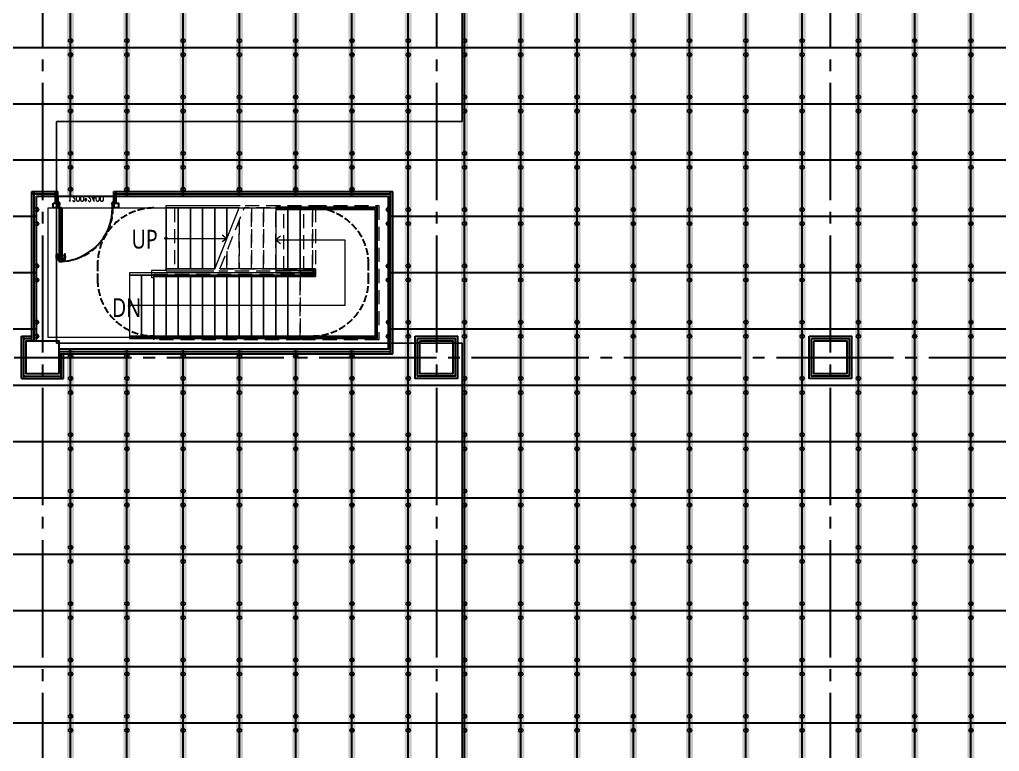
# Model space of a CAD drawing. Header units: millimetres. Extents: x -960 to 41501, y -1010 to 11880.
# Drawn here: x 10991 to 13081, y 3660 to 5220 of the extents above; entities that cross this region are included whole.
import ezdxf
from ezdxf.enums import TextEntityAlignment as Align

# ---------------------------------------------------------------- set-up
doc = ezdxf.new("R2010")
doc.units = ezdxf.units.MM
doc.header["$LTSCALE"] = 100
for name, pattern in [('188K-SM-03-F10-ARCH-PA-Y2257103$0$HIDDEN2', [0.1875, 0.125, -0.0625]), ('X-S-FAB-L10$0$COL-CEN-LIN', [3.25, 2.5, -0.25, 0.25, -0.25]), ('X-S-FAB-L10$0$HIDDEN', [0.4, 0.3, -0.1]), ('X-S-FAB-L10$0$JJP_虛線(退縮線、投影線、地下室範圍、非屬本工程、圖面分區)', [0.45, 0.3, -0.15]), ('X-S-FAB-L10$0$虛線', [0.846667, 0.423333, -0.423333])]:
    doc.linetypes.add(name, pattern=pattern)
for name, color, linetype in [('0-XREF', 7, 'Continuous'), ('188K-SM-03-F10-ARCH-CEIL-Y2257103$0$K-CEIL-4.2', 6, 'Continuous'), ('188K-SM-03-F10-ARCH-CEIL-Y2257103$0$K-CEIL-4.2-AREA', 6, 'Continuous'), ('188K-SM-03-F10-ARCH-CEIL-Y2257103$0$K-鋼構', 111, 'Continuous'), ('188K-SM-03-F10-ARCH-PA-Y2257103$0$K-P1S-4.2-單抗', 53, 'Continuous'), ('188K-SM-03-F10-ARCH-PA-Y2257103$0$K-岩棉 2hr 7.5-單抗', 53, 'Continuous'), ('188K-SM-03-F10-ARCH-PA-Y2257103$0$非YK-K-防火門', 53, 'Continuous'), ('X-S-FAB-L10$0$0-DIM-TXT', 8, 'Continuous'), ('X-S-FAB-L10$0$A-STRS', 8, 'Continuous'), ('X-S-FAB-L10$0$A-TEXT', 8, 'Continuous'), ('X-S-FAB-L10$0$A-WALL-IN', 8, 'Continuous'), ('X-S-FAB-L10$0$BLOCK', 8, 'Continuous'), ('X-S-FAB-L10$0$CCL', 8, 'X-S-FAB-L10$0$COL-CEN-LIN'), ('X-S-FAB-L10$0$COL-S', 8, 'Continuous'), ('X-S-FAB-L10$0$DW_Frame', 8, 'Continuous'), ('X-S-FAB-L10$0$HID', 8, 'X-S-FAB-L10$0$HIDDEN'), ('X-S-FAB-L10$0$S-FNDN', 8, 'Continuous'), ('X-S-FAB-L10$0$S-SLAB-SHOW', 8, 'Continuous')]:
    doc.layers.add(name, color=color, linetype=linetype)
doc.layers.add('188K-SM-03-F10-ARCH-CEIL-Y2257103$0$K-吊點-標準', color=6, linetype='Continuous', lineweight=9)
doc.styles.add('188K-SM-03-F10-ARCH-PA-Y2257103$0$Standard', font='txt.shx', dxfattribs={"bigfont": 'chineset.shx'})
doc.styles.add('X-S-FAB-L10$0$CHINA', font='simplex.shx', dxfattribs={"width": 0.75, "bigfont": 'chineset.shx'})
doc.styles.add('X-S-FAB-L10$0$Standard', font='', dxfattribs={"width": 0.8})
doc.styles.add('X-S-FAB-L10$0$TG_NOTE_TEXT', font='simplex.shx', dxfattribs={"width": 0.75, "bigfont": 'chineset.shx'})
doc.styles.get('X-S-FAB-L10$0$Standard').set_extended_font_data('Microsoft JhengHei')

# ---------------------------------------------------------------- blocks, each defined once
blk = doc.blocks.new('X-S-FAB-L10$0$FAB2-L05')
at = {"layer": 'X-S-FAB-L10$0$CCL'}
for p, q in [((-15120, 11005), (-15120, 0)), ((-14280, 11005), (-14280, 0)), ((-13440, 11005), (-13440, 0)), ((-26880, 5220), (1210, 5220))]:
    blk.add_line(p, q, dxfattribs=at)
at = {"layer": 'X-S-FAB-L10$0$COL-S'}
for points in [[(-15155, 5255), (-15085, 5255), (-15085, 5185), (-15155, 5185)], [(-14315, 5255), (-14245, 5255), (-14245, 5185), (-14315, 5185)], [(-13475, 5255), (-13405, 5255), (-13405, 5185), (-13475, 5185)]]:
    blk.add_lwpolyline(points, close=True, dxfattribs=at)
blk = doc.blocks.new('X-S-FAB-L10')
for p, q in [((11072.5, 4843.5), (11072.5, 4818.5)), ((11192.5, 4843.5), (11192.5, 4818.5))]:
    blk.add_line(p, q)
blk.add_lwpolyline([(11075.5, 4818.5), (11075.5, 4704.5), (11079.9, 4704.5), (11079.9, 4818.5)], close=True)
blk.add_arc((11075.5, 4818.5), 114, 270, 0)
at = {"layer": 'X-S-FAB-L10$0$A-STRS', "lineweight": 0}
for p, q in [((11303.5, 4823.5), (11461.5, 4823.5)), ((11303.5, 4818.5), (11303.5, 4823.5)), ((11459.5, 4818.5), (11303.5, 4818.5)), ((11303.5, 4688.5), (11303.5, 4818.5)), ((11303.5, 4818.5), (11459.5, 4818.5)), ((11303.5, 4688.5), (11303.5, 4818.5)), ((11303.5, 4818.5), (11329.5, 4818.5)), ((11329.5, 4688.5), (11329.5, 4818.5)), ((11329.5, 4818.5), (11329.5, 4688.5)), ((11329.5, 4688.5), (11329.5, 4818.5)), ((11329.5, 4818.5), (11355.5, 4818.5)), ((11355.5, 4688.5), (11355.5, 4818.5)), ((11355.5, 4818.5), (11355.5, 4688.5)), ((11355.5, 4688.5), (11355.5, 4818.5)), ((11355.5, 4818.5), (11381.5, 4818.5)), ((11381.5, 4688.5), (11381.5, 4818.5)), ((11381.5, 4818.5), (11381.5, 4688.5)), ((11381.5, 4688.5), (11381.5, 4818.5)), ((11381.5, 4818.5), (11407.5, 4818.5)), ((11407.5, 4688.5), (11407.5, 4818.5)), ((11407.5, 4818.5), (11407.5, 4688.5)), ((11407.5, 4688.5), (11407.5, 4818.5)), ((11407.5, 4818.5), (11433.5, 4818.5)), ((11407.5, 4688.5), (11459.5, 4818.5)), ((11433.5, 4753.5), (11433.5, 4818.5)), ((11433.5, 4818.5), (11433.5, 4753.5)), ((11433.5, 4753.5), (11433.5, 4818.5)), ((11433.5, 4818.5), (11459.5, 4818.5)), ((11589.5, 4820.5), (11537.5, 4820.5)), ((11537.5, 4820.5), (11537.5, 4815.5)), ((11537.5, 4815.5), (11589.5, 4815.5)), ((11537.5, 4815.5), (11537.5, 4685.5)), ((11589.5, 4815.5), (11537.5, 4815.5)), ((11537.5, 4815.5), (11537.5, 4685.5)), ((11563.5, 4815.5), (11537.5, 4815.5)), ((11563.5, 4815.5), (11563.5, 4685.5)), ((11563.5, 4685.5), (11563.5, 4815.5)), ((11563.5, 4815.5), (11563.5, 4685.5)), ((11589.5, 4815.5), (11563.5, 4815.5)), ((11589.5, 4815.5), (11589.5, 4820.5)), ((11615.5, 4820.5), (11589.5, 4820.5)), ((11589.5, 4820.5), (11589.5, 4815.5)), ((11589.5, 4815.5), (11615.5, 4815.5)), ((11597.3, 4815.5), (11589.5, 4815.5)), ((11589.5, 4815.5), (11589.5, 4685.5)), ((11589.5, 4815.5), (11589.5, 4685.5)), ((11589.5, 4815.5), (11589.5, 4685.5)), ((11589.5, 4685.5), (11589.5, 4815.5)), ((11589.5, 4815.5), (11589.5, 4685.5)), ((11615.5, 4815.5), (11589.5, 4815.5)), ((11615.5, 4815.5), (11597.3, 4815.5)), ((11754.5, 4820.5), (11615.5, 4820.5)), ((11615.5, 4815.5), (11749.5, 4815.5)), ((11749.5, 4815.5), (11615.5, 4815.5)), ((11749.5, 4815.5), (11615.5, 4815.5)), ((11749.5, 4815.5), (11749.5, 4545.5)), ((11749.5, 4545.5), (11749.5, 4815.5)), ((11749.5, 4545.5), (11749.5, 4815.5)), ((11754.5, 4540.5), (11754.5, 4820.5)), ((11303.5, 4753.5), (11329.5, 4753.5)), ((11329.5, 4753.5), (11433.5, 4753.5)), ((11423.5, 4761), (11433.5, 4753.5)), ((11433.5, 4753.5), (11423.5, 4746)), ((11547.5, 4758), (11537.5, 4750.5)), ((11537.5, 4750.5), (11563.5, 4750.5)), ((11537.5, 4750.5), (11547.5, 4743)), ((11563.5, 4750.5), (11589.5, 4750.5)), ((11589.5, 4750.5), (11615.5, 4750.5)), ((11615.5, 4750.5), (11684.5, 4750.5)), ((11684.5, 4750.5), (11684.5, 4610.5)), ((11563.5, 4680.5), (11225.5, 4680.5)), ((11225.5, 4680.5), (11225.5, 4675.5)), ((11303.5, 4688.5), (11407.5, 4688.5)), ((11303.5, 4683.5), (11303.5, 4688.5)), ((11407.5, 4688.5), (11303.5, 4688.5)), ((11329.5, 4688.5), (11303.5, 4688.5)), ((11405.5, 4683.5), (11303.5, 4683.5)), ((11355.5, 4688.5), (11329.5, 4688.5)), ((11381.5, 4688.5), (11355.5, 4688.5)), ((11407.5, 4688.5), (11381.5, 4688.5)), ((11589.5, 4685.5), (11537.5, 4685.5)), ((11537.5, 4685.5), (11537.5, 4680.5)), ((11537.5, 4685.5), (11589.5, 4685.5)), ((11537.5, 4685.5), (11563.5, 4685.5)), ((11537.5, 4680.5), (11589.5, 4680.5)), ((11563.5, 4685.5), (11589.5, 4685.5)), ((11589.5, 4680.5), (11563.5, 4680.5)), ((11563.5, 4680.5), (11563.5, 4675.5)), ((11563.5, 4675.5), (11563.5, 4680.5)), ((11589.5, 4680.5), (11589.5, 4685.5)), ((11615.5, 4685.5), (11589.5, 4685.5)), ((11589.5, 4685.5), (11589.5, 4680.5)), ((11589.5, 4685.5), (11597.3, 4685.5)), ((11589.5, 4685.5), (11615.5, 4685.5)), ((11589.5, 4680.5), (11615.5, 4680.5)), ((11614.5, 4680.5), (11589.5, 4680.5)), ((11597.3, 4685.5), (11615.5, 4685.5)), ((11615.5, 4680.5), (11614.5, 4680.5)), ((11619.5, 4685.5), (11615.5, 4685.5)), ((11615.5, 4685.5), (11619.5, 4685.5)), ((11615.5, 4685.5), (11619.5, 4685.5)), ((11619.5, 4675.5), (11619.5, 4685.5)), ((11619.5, 4685.5), (11619.5, 4675.5)), ((11619.5, 4685.5), (11619.5, 4675.5)), ((11225.5, 4675.5), (11563.5, 4675.5)), ((11225.5, 4675.5), (11225.5, 4545.5)), ((11563.5, 4675.5), (11225.5, 4675.5)), ((11251.5, 4675.5), (11225.5, 4675.5)), ((11225.5, 4675.5), (11225.5, 4545.5)), ((11251.5, 4545.5), (11251.5, 4675.5)), ((11277.5, 4675.5), (11251.5, 4675.5)), ((11251.5, 4675.5), (11251.5, 4545.5)), ((11251.5, 4545.5), (11251.5, 4675.5)), ((11277.5, 4545.5), (11277.5, 4675.5)), ((11303.5, 4675.5), (11277.5, 4675.5)), ((11277.5, 4675.5), (11277.5, 4545.5)), ((11277.5, 4545.5), (11277.5, 4675.5)), ((11303.5, 4545.5), (11303.5, 4675.5)), ((11329.5, 4675.5), (11303.5, 4675.5)), ((11303.5, 4675.5), (11303.5, 4545.5)), ((11303.5, 4545.5), (11303.5, 4675.5)), ((11329.5, 4545.5), (11329.5, 4675.5)), ((11355.5, 4675.5), (11329.5, 4675.5)), ((11329.5, 4675.5), (11329.5, 4545.5)), ((11329.5, 4545.5), (11329.5, 4675.5)), ((11355.5, 4545.5), (11355.5, 4675.5)), ((11381.5, 4675.5), (11355.5, 4675.5)), ((11355.5, 4675.5), (11355.5, 4545.5)), ((11355.5, 4545.5), (11355.5, 4675.5)), ((11381.5, 4545.5), (11381.5, 4675.5)), ((11407.5, 4675.5), (11381.5, 4675.5)), ((11381.5, 4675.5), (11381.5, 4545.5)), ((11381.5, 4545.5), (11381.5, 4675.5)), ((11407.5, 4545.5), (11407.5, 4675.5)), ((11433.5, 4675.5), (11407.5, 4675.5)), ((11407.5, 4675.5), (11407.5, 4545.5)), ((11407.5, 4545.5), (11407.5, 4675.5)), ((11433.5, 4545.5), (11433.5, 4675.5)), ((11459.5, 4675.5), (11433.5, 4675.5)), ((11433.5, 4675.5), (11433.5, 4545.5)), ((11433.5, 4545.5), (11433.5, 4675.5)), ((11459.5, 4545.5), (11459.5, 4675.5)), ((11485.5, 4675.5), (11459.5, 4675.5)), ((11459.5, 4675.5), (11459.5, 4545.5)), ((11459.5, 4545.5), (11459.5, 4675.5)), ((11485.5, 4545.5), (11485.5, 4675.5)), ((11511.5, 4675.5), (11485.5, 4675.5)), ((11485.5, 4675.5), (11485.5, 4545.5)), ((11485.5, 4545.5), (11485.5, 4675.5)), ((11511.5, 4545.5), (11511.5, 4675.5)), ((11537.5, 4675.5), (11511.5, 4675.5)), ((11511.5, 4675.5), (11511.5, 4545.5)), ((11511.5, 4545.5), (11511.5, 4675.5)), ((11537.5, 4545.5), (11537.5, 4675.5)), ((11563.5, 4675.5), (11537.5, 4675.5)), ((11537.5, 4675.5), (11537.5, 4545.5)), ((11537.5, 4545.5), (11537.5, 4675.5)), ((11563.5, 4675.5), (11589.5, 4675.5)), ((11589.5, 4675.5), (11563.5, 4675.5)), ((11563.5, 4545.5), (11563.5, 4675.5)), ((11563.5, 4545.5), (11563.5, 4675.5)), ((11589.5, 4675.5), (11563.5, 4675.5)), ((11563.5, 4675.5), (11563.5, 4545.5)), ((11563.5, 4545.5), (11563.5, 4675.5)), ((11589.5, 4675.5), (11619.5, 4675.5)), ((11619.5, 4675.5), (11589.5, 4675.5)), ((11619.5, 4675.5), (11589.5, 4675.5)), ((11251.5, 4610.5), (11225.5, 4610.5)), ((11563.5, 4610.5), (11251.5, 4610.5)), ((11589.5, 4610.5), (11563.5, 4610.5)), ((11684.5, 4610.5), (11589.5, 4610.5)), ((11563.5, 4545.5), (11225.5, 4545.5)), ((11225.5, 4545.5), (11225.5, 4540.5)), ((11225.5, 4545.5), (11563.5, 4545.5)), ((11225.5, 4545.5), (11251.5, 4545.5)), ((11225.5, 4540.5), (11563.5, 4540.5)), ((11251.5, 4545.5), (11277.5, 4545.5)), ((11277.5, 4545.5), (11303.5, 4545.5)), ((11303.5, 4545.5), (11329.5, 4545.5)), ((11329.5, 4545.5), (11355.5, 4545.5)), ((11355.5, 4545.5), (11381.5, 4545.5)), ((11381.5, 4545.5), (11407.5, 4545.5)), ((11407.5, 4545.5), (11433.5, 4545.5)), ((11433.5, 4545.5), (11459.5, 4545.5)), ((11459.5, 4545.5), (11485.5, 4545.5)), ((11485.5, 4545.5), (11511.5, 4545.5)), ((11511.5, 4545.5), (11537.5, 4545.5)), ((11537.5, 4545.5), (11563.5, 4545.5)), ((11589.5, 4545.5), (11563.5, 4545.5)), ((11563.5, 4545.5), (11563.5, 4540.5)), ((11563.5, 4540.5), (11563.5, 4545.5)), ((11563.5, 4545.5), (11589.5, 4545.5)), ((11563.5, 4545.5), (11589.5, 4545.5)), ((11563.5, 4540.5), (11589.5, 4540.5)), ((11749.5, 4545.5), (11589.5, 4545.5)), ((11589.5, 4545.5), (11749.5, 4545.5)), ((11589.5, 4545.5), (11749.5, 4545.5)), ((11589.5, 4540.5), (11754.5, 4540.5))]:
    blk.add_line(p, q, dxfattribs=at)
at = {"layer": 'X-S-FAB-L10$0$A-STRS', "linetype": 'X-S-FAB-L10$0$JJP_虛線(退縮線、投影線、地下室範圍、非屬本工程、圖面分區)', "lineweight": 0}
for p, q in [((11321.5, 4818.5), (11321.5, 4688.5)), ((11418.3, 4688.5), (11470.3, 4818.5)), ((11615.5, 4818.5), (11470.3, 4818.5)), ((11470.3, 4818.5), (11485.5, 4818.5)), ((11472.3, 4823.5), (11615.5, 4823.5)), ((11485.5, 4688.5), (11485.5, 4818.5)), ((11485.5, 4818.5), (11485.5, 4688.5)), ((11485.5, 4688.5), (11485.5, 4818.5)), ((11485.5, 4818.5), (11511.5, 4818.5)), ((11511.5, 4688.5), (11511.5, 4818.5)), ((11511.5, 4818.5), (11511.5, 4688.5)), ((11511.5, 4688.5), (11511.5, 4818.5)), ((11511.5, 4818.5), (11537.5, 4818.5)), ((11537.5, 4688.5), (11537.5, 4818.5)), ((11537.5, 4818.5), (11537.5, 4688.5)), ((11537.5, 4688.5), (11537.5, 4818.5)), ((11537.5, 4818.5), (11563.5, 4818.5)), ((11554.9, 4685.5), (11554.9, 4815.5)), ((11563.5, 4688.5), (11563.5, 4818.5)), ((11563.5, 4818.5), (11563.5, 4688.5)), ((11563.5, 4688.5), (11563.5, 4818.5)), ((11563.5, 4818.5), (11589.5, 4818.5)), ((11589.5, 4688.5), (11589.5, 4818.5)), ((11589.5, 4818.5), (11589.5, 4688.5)), ((11589.5, 4688.5), (11589.5, 4818.5)), ((11589.5, 4818.5), (11615.5, 4818.5)), ((11597.3, 4685.5), (11597.3, 4815.5)), ((11615.5, 4823.5), (11615.5, 4818.5)), ((11615.5, 4823.5), (11757.5, 4823.5)), ((11615.5, 4818.5), (11615.5, 4823.5)), ((11752.5, 4818.5), (11615.5, 4818.5)), ((11615.5, 4688.5), (11615.5, 4818.5)), ((11615.5, 4688.5), (11615.5, 4818.5)), ((11615.5, 4688.5), (11615.5, 4818.5)), ((11615.5, 4818.5), (11615.5, 4688.5)), ((11615.5, 4688.5), (11615.5, 4818.5)), ((11615.5, 4818.5), (11752.5, 4818.5)), ((11622, 4818.5), (11622, 4688.5)), ((11752.5, 4542.5), (11752.5, 4818.5)), ((11752.5, 4818.5), (11752.5, 4542.5)), ((11757.5, 4823.5), (11757.5, 4537.5)), ((11459.5, 4688.5), (11459.5, 4791.6)), ((11459.5, 4791.6), (11459.5, 4688.5)), ((11459.5, 4688.5), (11459.5, 4791.6)), ((11433.5, 4688.5), (11433.5, 4726.6)), ((11433.5, 4726.6), (11433.5, 4688.5)), ((11433.5, 4688.5), (11433.5, 4726.6)), ((11615.5, 4683.5), (11416.3, 4683.5)), ((11418.3, 4688.5), (11615.5, 4688.5)), ((11433.5, 4688.5), (11418.3, 4688.5)), ((11459.5, 4688.5), (11433.5, 4688.5)), ((11485.5, 4688.5), (11459.5, 4688.5)), ((11511.5, 4688.5), (11485.5, 4688.5)), ((11537.5, 4688.5), (11511.5, 4688.5)), ((11563.5, 4688.5), (11537.5, 4688.5)), ((11589.5, 4688.5), (11563.5, 4688.5)), ((11615.5, 4688.5), (11589.5, 4688.5)), ((11615.5, 4688.5), (11615.5, 4683.5)), ((11615.5, 4688.5), (11622.5, 4688.5)), ((11615.5, 4683.5), (11615.5, 4688.5)), ((11622.5, 4688.5), (11615.5, 4688.5)), ((11617.5, 4683.5), (11615.5, 4683.5)), ((11617.5, 4677.5), (11617.5, 4683.5)), ((11622.5, 4688.5), (11622.5, 4672.5)), ((11622.5, 4672.5), (11622.5, 4688.5)), ((11277.5, 4672.5), (11277.5, 4677.5)), ((11277.5, 4677.5), (11589.5, 4677.5)), ((11589.5, 4672.5), (11277.5, 4672.5)), ((11277.5, 4542.5), (11277.5, 4672.5)), ((11277.5, 4672.5), (11303.5, 4672.5)), ((11303.5, 4672.5), (11303.5, 4542.5)), ((11303.5, 4542.5), (11303.5, 4672.5)), ((11303.5, 4672.5), (11329.5, 4672.5)), ((11303.5, 4672.5), (11303.5, 4542.5)), ((11329.5, 4672.5), (11329.5, 4542.5)), ((11329.5, 4542.5), (11329.5, 4672.5)), ((11329.5, 4672.5), (11355.5, 4672.5)), ((11329.5, 4672.5), (11329.5, 4542.5)), ((11355.5, 4672.5), (11355.5, 4542.5)), ((11355.5, 4542.5), (11355.5, 4672.5)), ((11355.5, 4672.5), (11381.5, 4672.5)), ((11355.5, 4672.5), (11355.5, 4542.5)), ((11381.5, 4672.5), (11381.5, 4542.5)), ((11381.5, 4542.5), (11381.5, 4672.5)), ((11381.5, 4672.5), (11407.5, 4672.5)), ((11381.5, 4672.5), (11381.5, 4542.5)), ((11407.5, 4672.5), (11407.5, 4542.5)), ((11407.5, 4542.5), (11407.5, 4672.5)), ((11407.5, 4672.5), (11433.5, 4672.5)), ((11407.5, 4672.5), (11407.5, 4542.5)), ((11433.5, 4672.5), (11433.5, 4542.5)), ((11433.5, 4542.5), (11433.5, 4672.5)), ((11433.5, 4672.5), (11459.5, 4672.5)), ((11433.5, 4672.5), (11433.5, 4542.5)), ((11459.5, 4672.5), (11459.5, 4542.5)), ((11459.5, 4542.5), (11459.5, 4672.5)), ((11459.5, 4672.5), (11485.5, 4672.5)), ((11459.5, 4672.5), (11459.5, 4542.5)), ((11485.5, 4672.5), (11485.5, 4542.5)), ((11485.5, 4542.5), (11485.5, 4672.5)), ((11485.5, 4672.5), (11511.5, 4672.5)), ((11485.5, 4672.5), (11485.5, 4542.5)), ((11511.5, 4672.5), (11511.5, 4542.5)), ((11511.5, 4542.5), (11511.5, 4672.5)), ((11511.5, 4672.5), (11537.5, 4672.5)), ((11511.5, 4672.5), (11511.5, 4542.5)), ((11537.5, 4672.5), (11537.5, 4542.5)), ((11537.5, 4542.5), (11537.5, 4672.5)), ((11537.5, 4672.5), (11563.5, 4672.5)), ((11537.5, 4672.5), (11537.5, 4542.5)), ((11563.5, 4545.5), (11563.5, 4675.5)), ((11563.5, 4672.5), (11563.5, 4542.5)), ((11563.5, 4672.5), (11589.5, 4672.5)), ((11563.5, 4542.5), (11563.5, 4672.5)), ((11563.5, 4672.5), (11563.5, 4542.5)), ((11589.5, 4672.5), (11589.5, 4677.5)), ((11589.5, 4677.5), (11617.5, 4677.5)), ((11589.5, 4677.5), (11589.5, 4672.5)), ((11622.5, 4672.5), (11589.5, 4672.5)), ((11589.5, 4672.5), (11589.5, 4542.5)), ((11589.5, 4672.5), (11589.5, 4542.5)), ((11589.5, 4672.5), (11589.5, 4542.5)), ((11589.5, 4542.5), (11589.5, 4672.5)), ((11589.5, 4672.5), (11622.5, 4672.5)), ((11589.5, 4672.5), (11589.5, 4542.5)), ((11277.5, 4537.5), (11277.5, 4542.5)), ((11277.5, 4542.5), (11589.5, 4542.5)), ((11303.5, 4542.5), (11277.5, 4542.5)), ((11589.5, 4537.5), (11277.5, 4537.5)), ((11329.5, 4542.5), (11303.5, 4542.5)), ((11355.5, 4542.5), (11329.5, 4542.5)), ((11381.5, 4542.5), (11355.5, 4542.5)), ((11407.5, 4542.5), (11381.5, 4542.5)), ((11433.5, 4542.5), (11407.5, 4542.5)), ((11459.5, 4542.5), (11433.5, 4542.5)), ((11485.5, 4542.5), (11459.5, 4542.5)), ((11511.5, 4542.5), (11485.5, 4542.5)), ((11537.5, 4542.5), (11511.5, 4542.5)), ((11563.5, 4542.5), (11537.5, 4542.5)), ((11589.5, 4542.5), (11563.5, 4542.5)), ((11589.5, 4537.5), (11589.5, 4542.5)), ((11589.5, 4542.5), (11752.5, 4542.5)), ((11589.5, 4542.5), (11589.5, 4537.5)), ((11752.5, 4542.5), (11589.5, 4542.5)), ((11757.5, 4537.5), (11589.5, 4537.5))]:
    blk.add_line(p, q, dxfattribs=at)
at = {"layer": 'X-S-FAB-L10$0$A-STRS', "linetype": 'X-S-FAB-L10$0$虛線', "lineweight": 0}
for p, q in [((11470.3, 4818.5), (11615.5, 4818.5)), ((11615.5, 4818.5), (11622, 4818.5)), ((11622, 4818.5), (11752.5, 4818.5)), ((11752.5, 4818.5), (11752.5, 4542.5)), ((11615.5, 4688.5), (11418.3, 4688.5)), ((11622, 4688.5), (11615.5, 4688.5)), ((11622.5, 4688.5), (11622, 4688.5)), ((11622.5, 4672.5), (11622.5, 4688.5)), ((11277.5, 4542.5), (11277.5, 4672.5)), ((11277.5, 4672.5), (11589.5, 4672.5)), ((11589.5, 4672.5), (11622.5, 4672.5)), ((11589.5, 4542.5), (11277.5, 4542.5)), ((11752.5, 4542.5), (11589.5, 4542.5))]:
    blk.add_line(p, q, dxfattribs=at)
at = {"layer": 'X-S-FAB-L10$0$A-STRS', "lineweight": 0, "flags": 128}
for points in [[(11303.5, 4756, -1), (11303.5, 4751, -1)], [(11225.5, 4608, 1), (11225.5, 4613, 1)]]:
    blk.add_lwpolyline(points, format="xyb", close=True, dxfattribs=at)
at = {"layer": 'X-S-FAB-L10$0$A-WALL-IN', "lineweight": 0}
for p, q in [((11027.5, 4843.5), (11027.5, 4818.5)), ((11072.5, 4843.5), (11027.5, 4843.5)), ((11752.5, 4843.5), (11192.5, 4843.5)), ((11052.5, 4818.5), (11072.5, 4818.5)), ((11192.5, 4818.5), (11752.5, 4818.5))]:
    blk.add_line(p, q, dxfattribs=at)
at = {"layer": 'X-S-FAB-L10$0$A-WALL-IN', "lineweight": 0, "flags": 128}
for points in [[(11777.5, 4843.5), (11752.5, 4843.5)], [(11777.5, 4542.5), (11777.5, 4843.5)], [(11027.5, 4818.5), (11027.5, 4542.5)], [(11052.5, 4542.5), (11052.5, 4818.5)], [(11752.5, 4818.5), (11752.5, 4542.5)], [(11027.5, 4535), (11027.5, 4542.5)], [(11752.5, 4542.5), (11052.5, 4542.5)], [(11777.5, 4517.5), (11777.5, 4542.5)], [(11075, 4517.5), (11777.5, 4517.5)]]:
    blk.add_lwpolyline(points, dxfattribs=at)
at = {"layer": 'X-S-FAB-L10$0$COL-S'}
for p, q in [((11005, 4535), (11075, 4535)), ((11005, 4465), (11005, 4535)), ((11075, 4535), (11075, 4465)), ((11845, 4535), (11915, 4535)), ((11845, 4465), (11845, 4535)), ((11915, 4535), (11915, 4465)), ((12685, 4535), (12755, 4535)), ((12685, 4465), (12685, 4535)), ((12755, 4535), (12755, 4465)), ((11075, 4465), (11005, 4465)), ((11915, 4465), (11845, 4465)), ((12755, 4465), (12685, 4465))]:
    blk.add_line(p, q, dxfattribs=at)
at = {"layer": 'X-S-FAB-L10$0$DW_Frame'}
for points in [[(11072.5, 4830.5), (11075.5, 4830.5), (11075.5, 4818.5), (11072.5, 4818.5)], [(11192.5, 4818.5), (11189.5, 4818.5), (11189.5, 4830.5), (11192.5, 4830.5)]]:
    blk.add_lwpolyline(points, dxfattribs=at)
at = {"layer": 'X-S-FAB-L10$0$HID', "ltscale": 0.5}
for p, q in [((11157.5, 4698.5), (11157.5, 4665.5)), ((11735.5, 4665.5), (11735.5, 4698.5))]:
    blk.add_line(p, q, dxfattribs=at)
for centre, start, end in [((11277.5, 4698.5), 90, 180), ((11615.5, 4698.5), 0, 90), ((11277.5, 4665.5), 180, 270), ((11615.5, 4665.5), 270, 0)]:
    blk.add_arc(centre, 120, start, end, dxfattribs=at)
at = {"layer": 'X-S-FAB-L10$0$S-FNDN', "lineweight": 0, "flags": 128}
for points in [[(11935, 9055), (4350, 9055), (4350, 7470), (9330, 7470), (9330, -55), (11935, -55), (11935, 4530), (11070, 4530), (11070, 5003), (11935, 5003)], [(11070, 4530), (11935, 4530), (11935, -55), (12665, -55), (12665, -270), (15175, -270), (15175, -55), (15905, -55), (15905, 4530), (16672.5, 4530), (16672.5, 5003), (15905, 5003), (15905, 9055), (11935, 9055), (11935, 5003), (11070, 5003)]]:
    blk.add_lwpolyline(points, close=True, dxfattribs=at)
at = {"layer": 'X-S-FAB-L10$0$S-SLAB-SHOW', "lineweight": 0, "flags": 128}
blk.add_lwpolyline([(11303.5, 4685.5), (11272.5, 4685.5), (11272.5, 4670.5), (11277.5, 4670.5), (11277.5, 4542.5), (11052.5, 4542.5), (11052.5, 4818.5), (11303.5, 4818.5)], close=True, dxfattribs=at)
blk.add_lwpolyline([(11303.5, 4685.5), (11272.5, 4685.5), (11272.5, 4670.5), (11277.5, 4670.5), (11277.5, 4542.5), (11052.5, 4542.5), (11052.5, 4818.5), (11303.5, 4818.5)], close=True, dxfattribs=at)
at = {"layer": 'X-S-FAB-L10$0$BLOCK'}
blk.add_blockref('X-S-FAB-L10$0$FAB2-L05', (26160, -720), dxfattribs=at)
at = {"style": 'X-S-FAB-L10$0$TG_NOTE_TEXT', "width": 0.5, "flags": 1}
for p in [(7463.3, 9020), (18268.3, 8649), (11197.8, 4800.2), (16485.8, 4800.2), (25420.3, 2635), (13360, 320, 0), (7463.3, -33.3)]:
    blk.add_attdef('WH', text='', height=20, dxfattribs=at).set_placement(p, align=Align.BOTTOM_LEFT)
at = {"width": 0.5}
for style, p in [('X-S-FAB-L10$0$TG_NOTE_TEXT', (7585, 9020)), ('X-S-FAB-L10$0$TG_NOTE_TEXT', (18390, 8649)), ('X-S-FAB-L10$0$TG_NOTE_TEXT', (11117.5, 4813.5)), ('X-S-FAB-L10$0$TG_NOTE_TEXT', (16607.5, 4813.5)), ('X-S-FAB-L10$0$TG_NOTE_TEXT', (25350, 2635)), ('X-S-FAB-L10$0$Standard', (13129.4, 325, 0)), ('X-S-FAB-L10$0$TG_NOTE_TEXT', (7585, -20))]:
    blk.add_attdef('DESC', text='', height=10, dxfattribs=dict(at, style=style)).set_placement(p, align=Align.BOTTOM_LEFT)
for tag, style, p in [('TYPE', 'X-S-FAB-L10$0$TG_NOTE_TEXT', (7619.3, 9020)), ('NO', 'X-S-FAB-L10$0$TG_NOTE_TEXT', (7650.1, 9020)), ('TYPE', 'X-S-FAB-L10$0$TG_NOTE_TEXT', (18424.2, 8649)), ('NO', 'X-S-FAB-L10$0$TG_NOTE_TEXT', (18455, 8649)), ('NO', 'X-S-FAB-L10$0$TG_NOTE_TEXT', (11088.6, 4813.5)), ('TYPE', 'X-S-FAB-L10$0$TG_NOTE_TEXT', (11151.8, 4813.5)), ('TYPE', 'X-S-FAB-L10$0$TG_NOTE_TEXT', (16641.8, 4813.5)), ('NO', 'X-S-FAB-L10$0$TG_NOTE_TEXT', (16672.6, 4813.5)), ('NO', 'X-S-FAB-L10$0$TG_NOTE_TEXT', (25313, 2635)), ('TYPE', 'X-S-FAB-L10$0$TG_NOTE_TEXT', (25350, 2635)), ('NO', 'X-S-FAB-L10$0$Standard', (13100, 320, 0)), ('TYPE', 'X-S-FAB-L10$0$Standard', (13129.4, 320, 0)), ('TYPE', 'X-S-FAB-L10$0$TG_NOTE_TEXT', (7619.3, -20)), ('NO', 'X-S-FAB-L10$0$TG_NOTE_TEXT', (7650.1, -20))]:
    blk.add_attdef(tag, text='', height=10, dxfattribs=dict(at, style=style)).set_placement(p, align=Align.BOTTOM_RIGHT)
at = {"style": 'X-S-FAB-L10$0$TG_NOTE_TEXT', "width": 0.5, "flags": 1}
for rotation, p in [(180, (43, 7480)), (180, (943, 7480)), (90, (24310, 3717.8)), (270, (17080, 1711.7))]:
    blk.add_attdef('WH', text='', height=20, rotation=rotation, dxfattribs=at).set_placement(p, align=Align.BOTTOM_LEFT)
at = {"width": 0.5}
for rotation, style, p in [(180, 'X-S-FAB-L10$0$Standard', (317.6, 7480)), (180, 'X-S-FAB-L10$0$Standard', (1217.6, 7480)), (90, 'X-S-FAB-L10$0$TG_NOTE_TEXT', (24310, 3647.5)), (270, 'X-S-FAB-L10$0$TG_NOTE_TEXT', (17080, 1605))]:
    blk.add_attdef('DESC', text='', height=10, rotation=rotation, dxfattribs=dict(at, style=style)).set_placement(p, align=Align.BOTTOM_LEFT)
for tag, rotation, style, p in [('TYPE', 180, 'X-S-FAB-L10$0$Standard', (317.6, 7480)), ('NO', 180, 'X-S-FAB-L10$0$Standard', (347, 7480)), ('TYPE', 180, 'X-S-FAB-L10$0$Standard', (1217.6, 7480)), ('NO', 180, 'X-S-FAB-L10$0$Standard', (1247, 7480)), ('TYPE', 90, 'X-S-FAB-L10$0$TG_NOTE_TEXT', (24310, 3647.5)), ('NO', 90, 'X-S-FAB-L10$0$TG_NOTE_TEXT', (24310, 3610.5)), ('TYPE', 270, 'X-S-FAB-L10$0$TG_NOTE_TEXT', (17080, 1605)), ('NO', 270, 'X-S-FAB-L10$0$TG_NOTE_TEXT', (17080, 1573))]:
    blk.add_attdef(tag, text='', height=10, rotation=rotation, dxfattribs=dict(at, style=style)).set_placement(p, align=Align.BOTTOM_RIGHT)
at = {"layer": 'X-S-FAB-L10$0$0-DIM-TXT', "style": 'X-S-FAB-L10$0$CHINA', "width": 0.75}
for p in [(667.4, 7855.1, -2689.4), (22627.4, 6728.8), (25644.7, 6728.8), (24778.8, 5569.1), (1118.3, 4980), (417.8, 4594.6), (23874.8, 4355), (22927.4, 4330.1), (23749.9, 3901.4), (417.8, 3765.2), (1118.3, 3730), (417.8, 3115.8), (536.9, 2227.8), (16909, 1782.7), (888.4, 880.5), (16977.4, 750), (18878.8, 750), (25641.2, 553.2), (21364, 526.9)]:
    blk.add_attdef('HIG', text='', height=80, dxfattribs=at).set_placement(p, align=Align.MIDDLE_LEFT)
at = {"layer": 'X-S-FAB-L10$0$A-TEXT', "style": 'X-S-FAB-L10$0$Standard', "width": 0.8}
for s, p in [('UP', (11230.1, 4731.9)), ('DN', (11188.2, 4585.9))]:
    blk.add_text(s, height=40, dxfattribs=at).set_placement(p)
blk = doc.blocks.new('188K-SM-03-F10-ARCH-CEIL-Y2257103$0$A$C2CA95053')
h = blk.add_hatch(color=256)
edge = h.paths.add_edge_path()
edge.add_arc((0, 0), 0.5, 0, 360)
for p, q in [((3.2, 3.2), (-3.2, -3.2)), ((3.2, -3.2), (-3.2, 3.2))]:
    blk.add_line(p, q)
blk.add_lwpolyline([(-1.6, 2.5), (-1.6, -2.5), (1.6, -2.5), (1.6, 2.5)], close=True)
for radius in [4.5, 0.5]:
    blk.add_circle((0, 0), radius)
blk = doc.blocks.new('188K-SM-03-F10-ARCH-CEIL-Y2257103$0$天花板吊點-附調整片 - 3_8_螺桿吊架 100 mm 高調整片-V1-1FL')
blk.add_blockref('188K-SM-03-F10-ARCH-CEIL-Y2257103$0$A$C2CA95053', (0, 0))
blk = doc.blocks.new('188K-SM-03-F10-ARCH-CEIL-Y2257103')
at = {"layer": '188K-SM-03-F10-ARCH-CEIL-Y2257103$0$K-CEIL-4.2'}
for p, q in [((11100, 4843.5), (11100, 8632.2)), ((11220, 4843.5), (11220, 8632.2)), ((11340, 4843.5), (11340, 8632.2)), ((11460, 4843.5), (11460, 8632.2)), ((11580, 4843.5), (11580, 8632.2)), ((11700, 4843.5), (11700, 8632.2)), ((11820, 312.7), (11820, 8632.2)), ((11940, 312.7), (11940, 8632.2)), ((12060, 312.7), (12060, 8632.2)), ((12180, 312.7), (12180, 8632.2)), ((12300, 312.7), (12300, 8632.2)), ((12420, 312.7), (12420, 8632.2)), ((12540, 312.7), (12540, 8632.2)), ((12660, 312.7), (12660, 8632.2)), ((12780, 312.7), (12780, 8632.2)), ((12900, 312.7), (12900, 8632.2)), ((13020, 312.7), (13020, 8632.2)), ((23572.2, 5160), (1847.7, 5160)), ((23572.2, 5040), (1847.7, 5040)), ((23502.2, 4920), (1847.7, 4920)), ((11027.5, 4800), (1847.7, 4800)), ((15947.5, 4800), (11777.5, 4800)), ((11027.5, 4680), (1847.7, 4680)), ((15947.5, 4680), (11777.5, 4680)), ((11027.5, 4560), (1847.7, 4560)), ((15947.5, 4560), (11777.5, 4560)), ((11100, 312.7), (11100, 4517.5)), ((11220, 312.7), (11220, 4517.5)), ((11340, 312.7), (11340, 4517.5)), ((11460, 312.7), (11460, 4517.5)), ((11580, 312.7), (11580, 4517.5)), ((11700, 312.7), (11700, 4517.5)), ((23467.2, 4440), (1847.7, 4440)), ((23467.2, 4320), (1847.7, 4320)), ((23467.2, 4200), (1847.7, 4200)), ((23467.2, 4080), (1847.7, 4080)), ((23467.2, 3960), (1847.7, 3960)), ((23467.2, 3840), (1847.7, 3840)), ((23467.2, 3720), (1847.7, 3720))]:
    blk.add_line(p, q, dxfattribs=at)
at = {"layer": '188K-SM-03-F10-ARCH-CEIL-Y2257103$0$K-CEIL-4.2-AREA'}
for points in [[(11027.5, 4843.5), (11777.5, 4843.5), (11777.5, 4517.5), (11075, 4517.5), (11075.2, 4465), (11005, 4465), (11005, 4535), (11027.5, 4535)], [(11845, 4535), (11915, 4535), (11915, 4465), (11845, 4465)], [(12685, 4535), (12755, 4535), (12755, 4465), (12685, 4465)]]:
    blk.add_lwpolyline(points, close=True, dxfattribs=at)
at = {"layer": '188K-SM-03-F10-ARCH-CEIL-Y2257103$0$K-鋼構', "const_width": 15, "elevation": 0}
for points in [[(12420, 9007.5), (12420, 230)], [(12540, 9007.5), (12540, 230)], [(12660, 9007.5), (12660, 230)], [(11100, 8769.9), (11100, 4843.5)], [(11220, 8769.9), (11220, 4843.5)], [(11340, 8769.9), (11340, 4843.5)], [(11460, 8769.9), (11460, 4843.5)], [(11580, 8769.9), (11580, 4843.5)], [(11700, 8769.9), (11700, 4843.5)], [(11820, 8769.9), (11820, 230)], [(11940, 8769.9), (11940, 230)], [(12060, 8769.9), (12060, 230)], [(12180, 8769.9), (12180, 230)], [(12300, 8769.9), (12300, 230)], [(12780, 8769.9), (12780, 230)], [(12900, 8769.9), (12900, 230)], [(13020, 8769.9), (13020, 310)], [(11100, 4517.5), (11100, 230)], [(11220, 4517.5), (11220, 230)], [(11340, 4517.5), (11340, 230)], [(11460, 4517.5), (11460, 230)], [(11580, 4517.5), (11580, 230)], [(11700, 4517.5), (11700, 230)]]:
    blk.add_lwpolyline(points, dxfattribs=at)
at = {"layer": '188K-SM-03-F10-ARCH-CEIL-Y2257103$0$K-吊點-標準', "color": 170, "lineweight": 18, "rotation": 179.9999999999997}
for p in [(11100, 5175), (11220, 5175), (11340, 5175), (11460, 5175), (11580, 5175), (11700, 5175), (11820, 5175), (11940, 5175), (12060, 5175), (12180, 5175), (12300, 5175), (12420, 5175), (12540, 5175), (12660, 5175), (12780, 5175), (12900, 5175), (13020, 5175), (11100, 5145), (11220, 5145), (11340, 5145), (11460, 5145), (11580, 5145), (11700, 5145), (11820, 5145), (11940, 5145), (12060, 5145), (12180, 5145), (12300, 5145), (12420, 5145), (12540, 5145), (12660, 5145), (12780, 5145), (12900, 5145), (13020, 5145), (11100, 5055), (11220, 5055), (11340, 5055), (11460, 5055), (11580, 5055), (11700, 5055), (11820, 5055), (11940, 5055), (12060, 5055), (12180, 5055), (12300, 5055), (12420, 5055), (12540, 5055), (12660, 5055), (12780, 5055), (12900, 5055), (13020, 5055), (11100, 5025), (11220, 5025), (11340, 5025), (11460, 5025), (11580, 5025), (11700, 5025), (11820, 5025), (11940, 5025), (12060, 5025), (12180, 5025), (12300, 5025), (12420, 5025), (12540, 5025), (12660, 5025), (12780, 5025), (12900, 5025), (13020, 5025), (11100, 4935), (11220, 4935), (11340, 4935), (11460, 4935), (11580, 4935), (11700, 4935), (11820, 4935), (11940, 4935), (12060, 4935), (12180, 4935), (12300, 4935), (12420, 4935), (12540, 4935), (12660, 4935), (12780, 4935), (12900, 4935), (13020, 4935), (11100, 4905), (11220, 4905), (11340, 4905), (11460, 4905), (11580, 4905), (11700, 4905), (11820, 4905), (11940, 4905), (12060, 4905), (12180, 4905), (12300, 4905), (12420, 4905), (12540, 4905), (12660, 4905), (12780, 4905), (12900, 4905), (13020, 4905), (11100, 4858.5), (11220, 4858.5), (11340, 4858.5), (11460, 4858.5), (11580, 4858.5), (11700, 4858.5), (11027.5, 4815), (11777.5, 4815), (11820, 4815), (11940, 4815), (12060, 4815), (12180, 4815), (12300, 4815), (12420, 4815), (12540, 4815), (12660, 4815), (12780, 4815), (12900, 4815), (13020, 4815), (11027.5, 4785), (11777.5, 4785), (11820, 4785), (11940, 4785), (12060, 4785), (12180, 4785), (12300, 4785), (12420, 4785), (12540, 4785), (12660, 4785), (12780, 4785), (12900, 4785), (13020, 4785), (11027.5, 4695), (11777.5, 4695), (11820, 4695), (11940, 4695), (12060, 4695), (12180, 4695), (12300, 4695), (12420, 4695), (12540, 4695), (12660, 4695), (12780, 4695), (12900, 4695), (13020, 4695), (11027.5, 4665), (11777.5, 4665), (11820, 4665), (11940, 4665), (12060, 4665), (12180, 4665), (12300, 4665), (12420, 4665), (12540, 4665), (12660, 4665), (12780, 4665), (12900, 4665), (13020, 4665), (11027.5, 4575), (11777.5, 4575), (11820, 4575), (11940, 4575), (12060, 4575), (12180, 4575), (12300, 4575), (12420, 4575), (12540, 4575), (12660, 4575), (12780, 4575), (12900, 4575), (13020, 4575), (11027.5, 4545), (11777.5, 4545), (11820, 4545), (11940, 4545), (12060, 4545), (12180, 4545), (12300, 4545), (12420, 4545), (12540, 4545), (12660, 4545), (12780, 4545), (12900, 4545), (13020, 4545), (11100, 4502.5), (11220, 4502.5), (11340, 4502.5), (11460, 4502.5), (11580, 4502.5), (11700, 4502.5), (11100, 4455), (11220, 4455), (11340, 4455), (11460, 4455), (11580, 4455), (11700, 4455), (11820, 4455), (11940, 4455), (12060, 4455), (12180, 4455), (12300, 4455), (12420, 4455), (12540, 4455), (12660, 4455), (12780, 4455), (12900, 4455), (13020, 4455), (11100, 4425), (11220, 4425), (11340, 4425), (11460, 4425), (11580, 4425), (11700, 4425), (11820, 4425), (11940, 4425), (12060, 4425), (12180, 4425), (12300, 4425), (12420, 4425), (12540, 4425), (12660, 4425), (12780, 4425), (12900, 4425), (13020, 4425), (11100, 4335), (11220, 4335), (11340, 4335), (11460, 4335), (11580, 4335), (11700, 4335), (11820, 4335), (11940, 4335), (12060, 4335), (12180, 4335), (12300, 4335), (12420, 4335), (12540, 4335), (12660, 4335), (12780, 4335), (12900, 4335), (13020, 4335), (11100, 4305), (11220, 4305), (11340, 4305), (11460, 4305), (11580, 4305), (11700, 4305), (11820, 4305), (11940, 4305), (12060, 4305), (12180, 4305), (12300, 4305), (12420, 4305), (12540, 4305), (12660, 4305), (12780, 4305), (12900, 4305), (13020, 4305), (11100, 4215), (11220, 4215), (11340, 4215), (11460, 4215), (11580, 4215), (11700, 4215), (11820, 4215), (11940, 4215), (12060, 4215), (12180, 4215), (12300, 4215), (12420, 4215), (12540, 4215), (12660, 4215), (12780, 4215), (12900, 4215), (13020, 4215), (11100, 4185), (11220, 4185), (11340, 4185), (11460, 4185), (11580, 4185), (11700, 4185), (11820, 4185), (11940, 4185), (12060, 4185), (12180, 4185), (12300, 4185), (12420, 4185), (12540, 4185), (12660, 4185), (12780, 4185), (12900, 4185), (13020, 4185), (11100, 4095), (11220, 4095), (11340, 4095), (11460, 4095), (11580, 4095), (11700, 4095), (11820, 4095), (11940, 4095), (12060, 4095), (12180, 4095), (12300, 4095), (12420, 4095), (12540, 4095), (12660, 4095), (12780, 4095), (12900, 4095), (13020, 4095), (11100, 4065), (11220, 4065), (11340, 4065), (11460, 4065), (11580, 4065), (11700, 4065), (11820, 4065), (11940, 4065), (12060, 4065), (12180, 4065), (12300, 4065), (12420, 4065), (12540, 4065), (12660, 4065), (12780, 4065), (12900, 4065), (13020, 4065), (11100, 3975), (11220, 3975), (11340, 3975), (11460, 3975), (11580, 3975), (11700, 3975), (11820, 3975), (11940, 3975), (12060, 3975), (12180, 3975), (12300, 3975), (12420, 3975), (12540, 3975), (12660, 3975), (12780, 3975), (12900, 3975), (13020, 3975), (11100, 3945), (11220, 3945), (11340, 3945), (11460, 3945), (11580, 3945), (11700, 3945), (11820, 3945), (11940, 3945), (12060, 3945), (12180, 3945), (12300, 3945), (12420, 3945), (12540, 3945), (12660, 3945), (12780, 3945), (12900, 3945), (13020, 3945), (11100, 3855), (11220, 3855), (11340, 3855), (11460, 3855), (11580, 3855), (11700, 3855), (11820, 3855), (11940, 3855), (12060, 3855), (12180, 3855), (12300, 3855), (12420, 3855), (12540, 3855), (12660, 3855), (12780, 3855), (12900, 3855), (13020, 3855), (11100, 3825), (11220, 3825), (11340, 3825), (11460, 3825), (11580, 3825), (11700, 3825), (11820, 3825), (11940, 3825), (12060, 3825), (12180, 3825), (12300, 3825), (12420, 3825), (12540, 3825), (12660, 3825), (12780, 3825), (12900, 3825), (13020, 3825), (11100, 3735), (11220, 3735), (11340, 3735), (11460, 3735), (11580, 3735), (11700, 3735), (11820, 3735), (11940, 3735), (12060, 3735), (12180, 3735), (12300, 3735), (12420, 3735), (12540, 3735), (12660, 3735), (12780, 3735), (12900, 3735), (13020, 3735), (11100, 3705), (11220, 3705), (11340, 3705), (11460, 3705), (11580, 3705), (11700, 3705), (11820, 3705), (11940, 3705), (12060, 3705), (12180, 3705), (12300, 3705), (12420, 3705), (12540, 3705), (12660, 3705), (12780, 3705), (12900, 3705), (13020, 3705)]:
    blk.add_blockref('188K-SM-03-F10-ARCH-CEIL-Y2257103$0$天花板吊點-附調整片 - 3_8_螺桿吊架 100 mm 高調整片-V1-1FL', p, dxfattribs=at)
blk = doc.blocks.new('188K-SM-03-F10-ARCH-PA-Y2257103$0$F14P8-SM-03-FB1-ARCH-PA(B)-Y2210902$0$18P2-XFDP40$0$GAD2205')
blk.add_lwpolyline([(0, 1), (0, 1), (-18, 1, -0.414214), (-18, 2), (-18, 3, -0.414214), (-18, 3), (-14, 3, 0.414214), (-13, 4), (-13, 4, 0.414214), (-14, 4), (-18, 4, -0.414214), (-18, 5), (-18, 12, -0.414214), (-18, 12), (-18, 12, 0.414214), (-18, 12), (-18, 14, 0.72636), (-19, 14), (-19, 13, 0.158507), (-19, 13), (-19, 0, 0.414214), (-19, 0), (19, 0, 0.414214), (19, 0), (19, 13, 0.158507), (19, 13), (19, 14, 0.72636), (18, 14), (18, 12, 0.414214), (18, 12, -0.414214), (18, 12), (18, 5, -0.414214), (18, 4), (14, 4, 0.414214), (13, 4), (13, 4, 0.414214), (14, 3), (18, 3, -0.414214), (18, 3), (18, 2, -0.414214), (18, 1), (0, 1)], format="xyb", close=True)
blk = doc.blocks.new('188K-SM-03-F10-ARCH-PA-Y2257103$0$(FS1-4)1hr單開防火門-1200x2400')
for p, q in [((8.8, 117.1, 0), (9.6, 117.1, 0)), ((8.8, 112.2, 0), (8.8, 117.1, 0)), ((9.6, 112.2, 0), (8.8, 112.2, 0)), ((9.6, 117.1, 0), (9.6, 112.2, 0)), ((9.6, 115.7, 0), (13.6, 115.7, 0)), ((13.5, 113.5, 0), (9.6, 113.5, 0)), ((13.6, 115.7, 0), (15, 115.7, 0)), ((0, 4.5), (0, -4.5)), ((2.8, 5), (0.5, 5)), ((3, -3.2), (3, 4.8)), ((117, -3.2), (117, 4.8)), ((117.2, 5), (119.5, 5)), ((120, 4.5), (120, -4.5)), ((0.5, -5), (2.8, -5)), ((2.8, -5), (4.4, -4)), ((3.8, -3.2), (3, -3.2)), ((3.6, -3.5), (3.6, -3.3)), ((3.6, -3.3), (3.8, -3.3)), ((4.4, -3.5), (3.6, -3.5)), ((4.4, -3.2), (4.2, -3.2)), ((4.2, -3.3), (4.4, -3.3)), ((4.4, -3.3), (4.4, -3.5)), ((4.5, -3.7), (4.5, -3.3)), ((115.5, -3.7), (115.5, -3.3)), ((115.6, -3.2), (115.8, -3.2)), ((115.6, -3.3), (115.6, -3.5)), ((115.8, -3.3), (115.6, -3.3)), ((115.6, -3.5), (116.4, -3.5)), ((117.2, -5), (115.6, -4)), ((116.2, -3.2), (117, -3.2)), ((116.4, -3.3), (116.2, -3.3)), ((116.4, -3.5), (116.4, -3.3)), ((119.5, -5), (117.2, -5))]:
    blk.add_line(p, q)
at = {"elevation": 0}
blk.add_lwpolyline([(4, 115.7), (0, 115.7), (-1.4, 115.7, 0.327495), (-2.2, 115, 0.089847), (-2.4, 104.3, 1.144881), (-0.5, 104.7, -0.137079), (-0.5, 113, -0.349357), (0, 113.5), (4, 113.5)], format="xyb", dxfattribs=at)
for points in [[(4.8, 112.2), (4.8, 117.1), (4, 117.1), (4, 112.2)], [(-10, -5), (0, -5), (0, 5), (-10, 5)], [(120, -5), (130, -5), (130, 5), (120, 5)]]:
    blk.add_lwpolyline(points, close=True)
at = {"ltscale": 5}
for points in [[(8.8, 109.6), (8.8, 119.7), (4.8, 119.7), (4.8, 109.6)], [(5, 109.2), (5, 14.8), (5, 14.8), (5, 109.2)], [(8.6, 14.8), (8.5, 14.8), (8.5, 109.2), (8.6, 109.2)], [(8.8, 6.1), (8.8, 14.4), (4.8, 14.4), (4.8, 6.1)]]:
    blk.add_lwpolyline(points, close=True, dxfattribs=at)
blk.add_lwpolyline([(4.8, 109.7), (4.8, 108.4, 0.158507), (4.9, 108.4), (4.9, 108.3, 0.72636), (5, 108.3), (5, 108.5, 0.414214), (5, 108.5, -0.414214), (4.9, 108.5), (4.9, 109.2, -0.414214), (5, 109.2), (5.4, 109.2, 0.414214), (5.4, 109.3), (5.4, 109.3, 0.414214), (5.4, 109.3), (5, 109.3, -0.414214), (4.9, 109.4), (4.9, 109.5, -0.414214), (5, 109.6), (6.8, 109.6), (6.8, 109.6), (6.8, 109.6), (8.6, 109.6, -0.414214), (8.6, 109.5), (8.6, 109.4, -0.414214), (8.6, 109.3), (8.2, 109.3, 0.414214), (8.1, 109.3), (8.1, 109.3, 0.414214), (8.2, 109.2), (8.6, 109.2, -0.414214), (8.6, 109.2), (8.6, 108.5, -0.414214), (8.6, 108.5), (8.6, 108.5, 0.414214), (8.6, 108.5), (8.6, 108.3, 0.72636), (8.6, 108.3), (8.7, 108.4, 0.158507), (8.7, 108.4), (8.7, 109.7, 0.414214), (8.7, 109.7), (4.9, 109.7, 0.414214)], format="xyb", close=True, dxfattribs=at)
at = {"ltscale": 500}
for points in [[(3.2, -2.4), (3.2, 5.6), (3, 5.6), (3, -2.4)], [(8.5, 6.6), (4, 6.6), (4, 6.3), (8.5, 6.3)]]:
    blk.add_lwpolyline(points, close=True, dxfattribs=at)
at = {"linetype": '188K-SM-03-F10-ARCH-PA-Y2257103$0$HIDDEN2'}
blk.add_arc((3.4, 6.1), 113.7, 359.4256, 87.3094, dxfattribs=at)
at = {"extrusion": (0, 0, -1)}
for centre, major_axis, start_param, end_param in [((13.5, 113, 0), (-0.417, 0.417), 0.901482, 2.245889), ((15, 104.3, 0), (0.707, 0.707), 0.872811, 4.284184), ((-0.8, 108.9, 0), (10.9, 10.9), 0.51383, 1.058752), ((14.9, 114.8, 0), (-0.624, 0.624), 0.866962, 2.13291), ((-13.8, 109, 0), (21.3, 21.3), 0.585307, 0.943734)]:
    blk.add_ellipse(centre, major_axis=major_axis, ratio=1, start_param=start_param, end_param=end_param, dxfattribs=at)
for centre, major_axis, start_param, end_param in [((0.5, 4.5), (0.354, -0.354), 2.356194, 3.926991), ((2.8, 4.8), (0.106, -0.106), 7.068583, 8.63938), ((117.2, 4.8), (-0.106, -0.106), -2.356194, -0.785398), ((119.5, 4.5), (-0.354, -0.354), 2.356194, 3.926991), ((0.5, -4.5), (-0.354, -0.354), 5.497787, 7.068583), ((3.8, -3.3), (-0.0354, -0.0354), 0.785398, 3.926991), ((4.2, -3.3), (-0.0354, -0.0354), 3.926991, 7.068583), ((4.4, -3.3), (0.0354, -0.0354), 7.068583, 8.63938), ((4.2, -3.7), (0.212, -0.212), 6.162283, 7.068583), ((115.6, -3.3), (-0.0354, -0.0354), -2.356194, -0.785398), ((115.8, -3.7), (-0.212, -0.212), -0.785398, 0.120903), ((115.8, -3.3), (0.0354, -0.0354), -0.785398, 2.356194), ((116.2, -3.3), (0.0354, -0.0354), 2.356194, 5.497787), ((119.5, -4.5), (0.354, -0.354), -0.785398, 0.785398)]:
    blk.add_ellipse(centre, major_axis=major_axis, ratio=1, start_param=start_param, end_param=end_param)
at = {"ltscale": 500, "extrusion": (0, 0, -1)}
blk.add_ellipse((3.4, 6.1), major_axis=(-0.495, 0.495), ratio=1, start_param=5.497787, end_param=11.780972, dxfattribs=at)
at = {"ltscale": 5, "xscale": 0.1000000000058208, "yscale": 0.1000000000058208, "zscale": 0.1000000000058208}
blk.add_blockref('188K-SM-03-F10-ARCH-PA-Y2257103$0$F14P8-SM-03-FB1-ARCH-PA(B)-Y2210902$0$18P2-XFDP40$0$GAD2205', (6.8, 14.3), dxfattribs=at)
at = {"color": 8, "style": '188K-SM-03-F10-ARCH-PA-Y2257103$0$Standard', "width": 0.85}
blk.add_text('1200*2400', height=12, dxfattribs=at).set_placement((60, -15, 0), align=Align.MIDDLE_CENTER)
blk = doc.blocks.new('188K-SM-03-F10-ARCH-PA-Y2257103')
at = {"layer": '188K-SM-03-F10-ARCH-PA-Y2257103$0$K-P1S-4.2-單抗'}
for p, q in [((10995, 4455), (10995, 4545)), ((10995, 4545), (11017.5, 4545)), ((11000, 4455), (11000, 4545)), ((11000, 4540), (11017.5, 4540)), ((11080, 4455), (11080, 4507.5)), ((11085, 4455), (11085, 4507.5)), ((10995, 4455), (11085, 4455)), ((11000, 4460), (11080, 4460))]:
    blk.add_line(p, q, dxfattribs=at)
for points in [[(11835, 4545), (11925, 4545), (11925, 4455), (11835, 4455)], [(11840, 4540), (11920, 4540), (11920, 4460), (11840, 4460)], [(12675, 4545), (12765, 4545), (12765, 4455), (12675, 4455)], [(12680, 4540), (12760, 4540), (12760, 4460), (12680, 4460)]]:
    blk.add_lwpolyline(points, close=True, dxfattribs=at)
at = {"layer": '188K-SM-03-F10-ARCH-PA-Y2257103$0$K-岩棉 2hr 7.5-單抗'}
for p, q in [((11017.5, 4535), (11017.5, 4853.5)), ((11017.5, 4853.5), (11072.5, 4853.5)), ((11017.5, 4848.5), (11072.5, 4848.5)), ((11022.5, 4535), (11022.5, 4853.5)), ((11067.5, 4828.5), (11067.5, 4853.5)), ((11072.5, 4828.5), (11072.5, 4853.5)), ((11192.5, 4828.5), (11192.5, 4853.5)), ((11192.5, 4853.5), (11787.5, 4853.5)), ((11192.5, 4848.5), (11782.5, 4848.5)), ((11197.5, 4828.5), (11197.5, 4853.5)), ((11782.5, 4507.5), (11782.5, 4853.5)), ((11787.5, 4507.5), (11787.5, 4853.5)), ((11075, 4512.5), (11782.5, 4512.5)), ((11075, 4507.5), (11787.5, 4507.5))]:
    blk.add_line(p, q, dxfattribs=at)
at = {"layer": '188K-SM-03-F10-ARCH-PA-Y2257103$0$非YK-K-防火門', "xscale": -1, "rotation": 180}
blk.add_blockref('188K-SM-03-F10-ARCH-PA-Y2257103$0$(FS1-4)1hr單開防火門-1200x2400', (11072.5, 4823.5), dxfattribs=at)

msp = doc.modelspace()

# ---------------------------------------------------------------- block references
at = {"layer": '0-XREF'}
for name in ['X-S-FAB-L10', '188K-SM-03-F10-ARCH-PA-Y2257103', '188K-SM-03-F10-ARCH-CEIL-Y2257103']:
    msp.add_blockref(name, (0, 0), dxfattribs=at)

doc.saveas('drawing.dxf')
